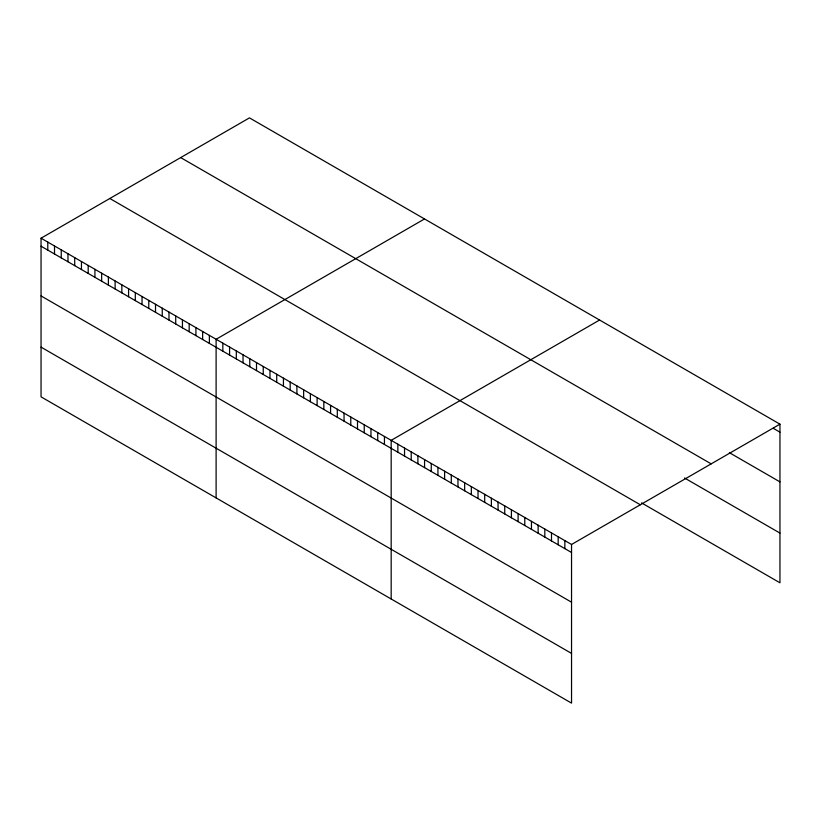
<?xml version="1.0" encoding="UTF-8"?>
<svg xmlns="http://www.w3.org/2000/svg" width="821" height="821" viewBox="0 0 821 821"><rect width="100%" height="100%" fill="white"/><g stroke="black" fill="none" stroke-linecap="round" stroke-linejoin="round"><path stroke-width="1.23" d="M41.05 238.203L571.539 544.477L571.539 703.125L41.05 396.841L41.05 238.203L249.461 117.875L779.95 424.159L779.95 582.797L641.57 502.904M424.519 218.95L216.108 339.278L216.108 497.916M599.587 320.026L391.176 440.343L391.176 598.991M571.539 544.477L779.95 424.159M773.269 428.305L779.95 432.164M729.366 452.669L779.95 481.876M180.682 157.591L711.171 463.865M684.519 477.986L779.95 533.086M109.829 198.497L640.318 504.771M41.05 246.208L571.539 552.492M41.05 295.919L571.539 602.193M41.05 347.139L571.539 653.413M564.858 540.618L564.858 548.633M558.177 536.77L558.177 544.775M551.496 532.911L551.496 540.916M544.816 529.052L544.816 537.057M538.135 525.194L538.135 533.209M531.454 521.335L531.454 529.35M524.783 517.476L524.783 525.491M518.102 513.628L518.102 521.633M511.421 509.769L511.421 517.774M504.741 505.91L504.741 513.915M498.06 502.052L498.06 510.067M491.379 498.193L491.379 506.208M484.698 494.345L484.698 502.349M478.017 490.486L478.017 498.491M471.336 486.627L471.336 494.632M464.655 482.769L464.655 490.784M457.974 478.91L457.974 486.925M451.293 475.061L451.293 483.066M444.613 471.203L444.613 479.207M437.932 467.344L437.932 475.349M431.251 463.485L431.251 471.49M424.57 459.627L424.57 467.642M417.899 455.768L417.899 463.783M411.218 451.919L411.218 459.924M404.537 448.061L404.537 456.066M397.857 444.202L397.857 452.207M384.444 436.454L384.444 444.469M377.711 432.575L377.711 440.579M370.969 428.685L370.969 436.69M364.237 424.796L364.237 432.8M357.504 420.906L357.504 428.921M350.772 417.017L350.772 425.032M344.04 413.137L344.04 421.142M337.308 409.248L337.308 417.253M330.576 405.358L330.576 413.363M323.843 401.469L323.843 409.484M317.111 397.58L317.111 405.595M310.379 393.7L310.379 401.705M303.647 389.811L303.647 397.816M296.904 385.921L296.904 393.936M290.172 382.032L290.172 390.047M283.44 378.153L283.44 386.157M276.708 374.263L276.708 382.268M269.976 370.374L269.976 378.378M263.243 366.484L263.243 374.499M256.511 362.595L256.511 370.61M249.779 358.715L249.779 366.72M243.047 354.826L243.047 362.831M236.315 350.936L236.315 358.941M229.582 347.047L229.582 355.062M222.84 343.157L222.84 351.172M209.376 335.389L209.376 343.394M202.643 331.499L202.643 339.504M195.911 327.61L195.911 335.625M189.179 323.72L189.179 331.735M182.447 319.841L182.447 327.846M175.715 315.952L175.715 323.956M168.982 312.062L168.982 320.067M162.25 308.173L162.25 316.188M155.518 304.283L155.518 312.298M148.775 300.404L148.775 308.409M142.043 296.514L142.043 304.519M135.311 292.625L135.311 300.64M128.579 288.735L128.579 296.75M121.847 284.856L121.847 292.861M115.114 280.967L115.114 288.971M108.382 277.077L108.382 285.082M101.65 273.188L101.65 281.203M94.918 269.298L94.918 277.313M88.186 265.419L88.186 273.424M81.453 261.53L81.453 269.534M74.711 257.64L74.711 265.645M67.979 253.751L67.979 261.766M61.247 249.861L61.247 257.876M54.514 245.982L54.514 253.987M47.782 242.092L47.782 250.097"/></g></svg>
